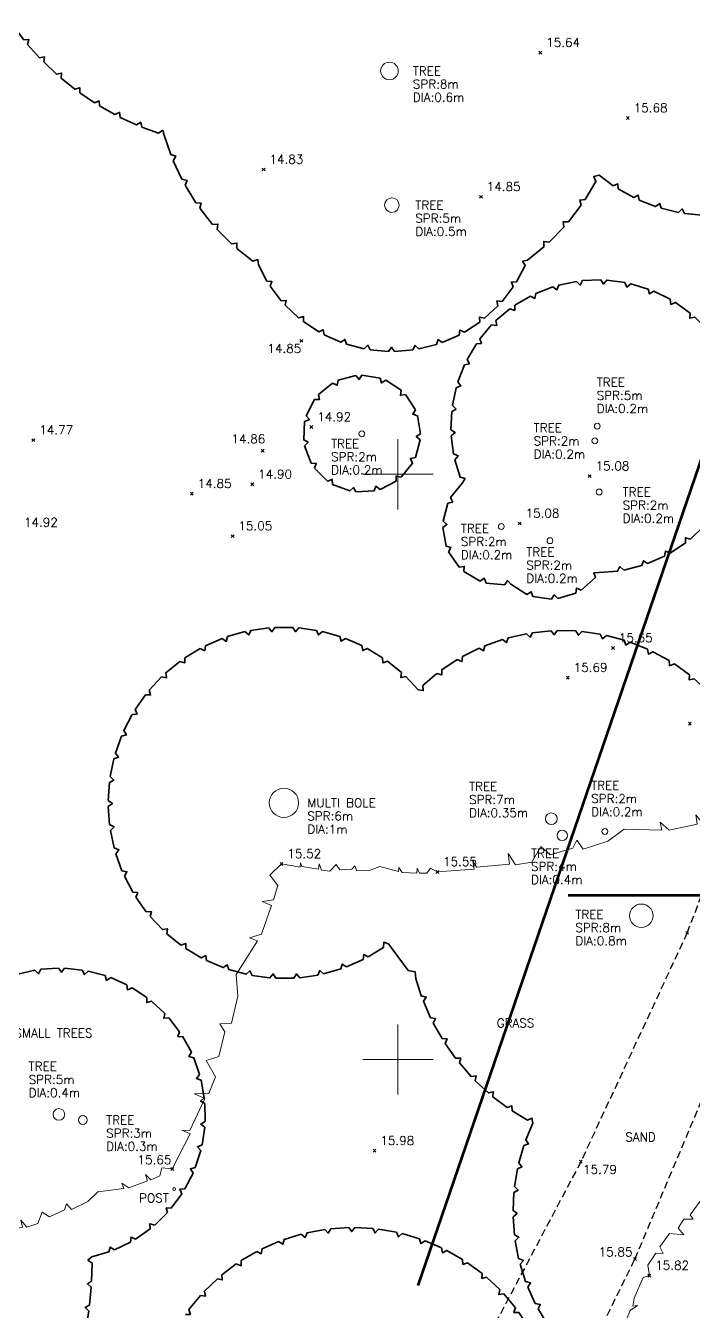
# Model space of a CAD drawing. Extents: x 521064 to 521635, y 174590 to 175241.
# Drawn here: x 521487.28 to 521510.09, y 174811.39 to 174855.33 of the extents above; entities that cross this region are included whole.
import ezdxf

# ---------------------------------------------------------------- set-up
doc = ezdxf.new("R2010")
doc.units = 0
doc.header["$PDMODE"] = 3
doc.header["$PDSIZE"] = 0.05
doc.linetypes.add('HIDDEN', pattern=[0.375, 0.25, -0.125])
doc.layers.get('0').update_dxf_attribs({"linetype": 'CONTINUOUS', "lineweight": 18})
for name, color, linetype, lineweight in [('I031G_SURVEY-GRID', 7, 'CONTINUOUS', 18), ('I901G_TITLE-SHEET', 7, 'CONTINUOUS', 18), ('I910T_TXT-GEN-S', 7, 'CONTINUOUS', 13), ('I923G_SURVEY-POINT', 7, 'CONTINUOUS', 18), ('I923T_SURVEY-LEVEL', 7, 'CONTINUOUS', 13), ('I941G_TREE', 72, 'CONTINUOUS', 18), ('I941G_TREE-VEG', 6, 'CONTINUOUS', 35), ('I941T_TREE-TXT', 82, 'CONTINUOUS', 13), ('I976G_ST-FURN', 220, 'CONTINUOUS', 18), ('I976T_ST-FURN-TXT', 220, 'CONTINUOUS', 13), ('I995G_VEGETATION', 102, 'CONTINUOUS', 18)]:
    doc.layers.add(name, color=color, linetype=linetype, lineweight=lineweight)
doc.layers.add('I940G_SURFACE', color=200, linetype='HIDDEN')
doc.styles.add('MONOTXT', font='simplex.shx')
doc.styles.get("Standard").update_dxf_attribs({"font": 'simplex.shx'})

# ---------------------------------------------------------------- blocks, each defined once
blk = doc.blocks.new('HER Vegitation')
at = {"color": 0, "linetype": 'ByBlock'}
blk.add_polyline3d([(0, 0, 0), (0.005, 0.0072, 0), (0.0165, 0.0097, 0), (0.0206, 0.0053, 0), (0.0225, 0.0112, 0), (0.0359, 0.0137, 0), (0.0437, 0.0047, 0), (0.044, 0.0119, 0), (0.0525, 0.014, 0), (0.0581, 0.0087, 0), (0.0587, 0.0131, 0), (0.0737, 0.0159, 0), (0.0762, 0.0112, 0), (0.0759, 0.0159, 0), (0.0906, 0.0128, 0), (0.094, 0.0197, 0), (0.1084, 0.0228, 0), (0.1159, 0.0175, 0), (0.1181, 0.0209, 0), (0.1293, 0.0237, 0), (0.134, 0.0206, 0), (0.1337, 0.0247, 0), (0.1518, 0.0287, 0), (0.1584, 0.0259, 0), (0.1559, 0.029, 0), (0.1618, 0.0315, 0), (0.1797, 0.035, 0), (0.1837, 0.0319, 0)], dxfattribs=at)
blk = doc.blocks.new('HEL Vegitation')
at = {"color": 0, "linetype": 'ByBlock'}
blk.add_polyline3d([(0, 0, 0), (0.0922, -0.0113, 0), (0.0935, 0.0101, 0), (0.0995, -0.0077, 0), (0.1821, -0.0154, 0), (0.1845, 0.0113, 0), (0.197, -0.0202, 0), (0.2387, -0.0214, 0), (0.2678, 0.0125, 0), (0.2868, -0.0125, 0), (0.3463, -0.0065, 0), (0.3601, 0.0113, 0), (0.3714, -0.0138, 0), (0.4361, -0.0065, 0), (0.4826, 0.015, 0), (0.5749, -0.0053, 0), (0.5749, 0.015, 0), (0.5927, -0.0089, 0), (0.6647, -0.0077, 0), (0.6659, 0.0166, 0), (0.6788, -0.0077, 0), (0.714, -0.0053, 0), (0.7306, 0.0202, 0), (0.7646, 0.0036, 0)], dxfattribs=at)

msp = doc.modelspace()

# ---------------------------------------------------------------- linework, layer by layer
at = {"layer": 'I031G_SURVEY-GRID'}
for p, q in [((521500, 174841.2), (521500, 174838.8)), ((521498.8, 174840), (521501.2, 174840)), ((521500, 174821.2), (521500, 174818.8)), ((521498.8, 174820), (521501.2, 174820))]:
    msp.add_line(p, q, dxfattribs=at)
at = {"layer": 'I923G_SURVEY-POINT'}
for p in [(521504.867, 174854.406, 15.643), (521507.856, 174852.172, 15.681), (521495.41, 174850.413, 14.832), (521502.834, 174849.481, 14.854), (521496.695, 174844.558, 14.847), (521497.043, 174841.611, 14.916), (521487.544, 174841.164, 14.765), (521495.373, 174840.805, 14.856), (521506.552, 174839.933, 15.078), (521492.957, 174839.332, 14.849), (521495.024, 174839.654, 14.898), (521504.161, 174838.316, 15.083), (521494.348, 174837.883, 15.046), (521507.348, 174834.061, 15.654), (521505.805, 174833.048, 15.691), (521509.974, 174831.473, 15.762), (521496.021, 174826.682, 15.519), (521501.342, 174826.41, 15.545), (521509.884, 174824.328, 15.783), (521499.2, 174816.879, 15.983), (521506.249, 174816.505, 15.79), (521492.288, 174816.261, 15.651), (521508.099, 174813.181, 15.853), (521508.591, 174812.614, 15.817)]:
    msp.add_point(p, dxfattribs=at)
at = {"layer": 'I940G_SURFACE'}
for points in [[(521509.884, 174824.328, 15.783), (521510.705, 174826.464, 15.853)], [(521496.481, 174786.631, 16.131), (521499.831, 174797.201, 16.092), (521504.5, 174805.871, 15.934), (521508.099, 174813.181, 15.853), (521511.794, 174821.963, 15.834), (521514.015, 174824.703, 15.897)], [(521509.884, 174824.328, 15.783), (521506.249, 174816.505, 15.79), (521502.158, 174808.768, 15.83), (521498.101, 174801.574, 15.891), (521494.106, 174792.599, 15.843)]]:
    msp.add_polyline3d(points, dxfattribs=at)
at = {"layer": 'I941G_TREE'}
for centre, radius in [((521499.709, 174853.782), 0.3), ((521499.793, 174849.198), 0.25), ((521506.812, 174841.642), 0.1), ((521498.769, 174841.383), 0.1), ((521506.731, 174841.139), 0.1), ((521506.878, 174839.393), 0.1), ((521503.532, 174838.211), 0.1), ((521505.195, 174837.73), 0.1), ((521496.102, 174828.77), 0.5), ((521505.24, 174828.225), 0.2), ((521505.616, 174827.658), 0.175), ((521507.072, 174827.792), 0.1), ((521508.318, 174824.911), 0.4), ((521488.415, 174818.121), 0.2), ((521489.23, 174817.93), 0.15)]:
    msp.add_circle(centre, radius, dxfattribs=at)
at = {"layer": 'I941G_TREE-VEG'}
for points in [[(521486.848, 174855.328), (521487.217, 174854.844), (521487.389, 174854.854), (521487.346, 174854.687)], [(521487.346, 174854.687), (521487.752, 174854.235), (521487.923, 174854.259), (521487.894, 174854.089)], [(521487.894, 174854.089), (521488.336, 174853.671), (521488.504, 174853.71), (521488.488, 174853.538)], [(521488.488, 174853.538), (521488.963, 174853.157), (521489.127, 174853.209), (521489.126, 174853.036)], [(521489.126, 174853.036), (521489.629, 174852.695), (521489.789, 174852.76), (521489.802, 174852.588)], [(521489.802, 174852.588), (521490.331, 174852.289), (521490.485, 174852.366), (521490.512, 174852.196)], [(521490.512, 174852.196), (521491.064, 174851.94), (521491.211, 174852.03), (521491.251, 174851.863)], [(521491.251, 174851.863), (521491.822, 174851.653), (521491.961, 174851.754), (521492.015, 174851.591)], [(521492.015, 174851.591), (521492.236, 174850.927), (521492.408, 174850.871), (521492.322, 174850.711)], [(521492.322, 174850.711), (521492.618, 174850.078), (521492.796, 174850.042), (521492.729, 174849.873)], [(521506.396, 174849.391), (521506.763, 174850.008), (521506.694, 174850.178), (521506.873, 174850.221)], [(521506.873, 174850.221), (521507.359, 174849.858), (521507.519, 174849.92), (521507.528, 174849.748)], [(521492.729, 174849.873), (521493.097, 174849.279), (521493.278, 174849.263), (521493.231, 174849.088)], [(521507.528, 174849.748), (521508.059, 174849.455), (521508.209, 174849.538), (521508.242, 174849.369)], [(521493.231, 174849.088), (521493.665, 174848.54), (521493.846, 174848.546), (521493.82, 174848.367)], [(521505.824, 174848.624), (521506.262, 174849.193), (521506.214, 174849.37), (521506.396, 174849.391)], [(521508.242, 174849.369), (521508.806, 174849.149), (521508.945, 174849.251), (521508.999, 174849.088)], [(521508.999, 174849.088), (521509.589, 174848.946), (521509.712, 174849.067), (521509.788, 174848.912)], [(521505.165, 174847.931), (521505.667, 174848.443), (521505.641, 174848.625), (521505.824, 174848.624)], [(521509.788, 174848.912), (521510.391, 174848.851), (521510.497, 174848.986), (521510.593, 174848.844)], [(521493.82, 174848.367), (521494.315, 174847.873), (521494.495, 174847.9), (521494.49, 174847.719)], [(521504.427, 174847.321), (521504.987, 174847.77), (521504.983, 174847.954), (521505.165, 174847.931)], [(521494.49, 174847.719), (521495.039, 174847.286), (521495.214, 174847.334), (521495.23, 174847.153)], [(521504.051, 174846.578), (521504.345, 174847.13), (521504.259, 174847.28), (521504.427, 174847.321)], [(521495.23, 174847.153), (521495.521, 174846.6), (521495.694, 174846.586), (521495.633, 174846.424)], [(521495.633, 174846.424), (521496.012, 174845.926), (521496.185, 174845.942), (521496.151, 174845.772)], [(521503.557, 174845.907), (521503.938, 174846.402), (521503.878, 174846.565), (521504.051, 174846.578)], [(521505.294, 174846.406), (521504.714, 174846.181), (521504.681, 174846.01), (521504.527, 174846.09)], [(521506.102, 174846.592), (521505.493, 174846.465), (521505.433, 174846.302), (521505.294, 174846.406)], [(521506.929, 174846.641), (521506.308, 174846.617), (521506.222, 174846.466), (521506.102, 174846.592)], [(521507.754, 174846.553), (521507.137, 174846.632), (521507.027, 174846.497), (521506.929, 174846.641)], [(521508.552, 174846.33), (521507.957, 174846.509), (521507.826, 174846.395), (521507.754, 174846.553)], [(521504.527, 174846.09), (521503.993, 174845.772), (521503.989, 174845.598), (521503.824, 174845.651)], [(521509.303, 174845.977), (521508.745, 174846.253), (521508.598, 174846.162), (521508.552, 174846.33)], [(521509.985, 174845.506), (521509.481, 174845.87), (521509.32, 174845.805), (521509.303, 174845.977)], [(521496.151, 174845.772), (521496.607, 174845.344), (521496.775, 174845.388), (521496.771, 174845.214)], [(521502.958, 174845.328), (521503.417, 174845.753), (521503.384, 174845.924), (521503.557, 174845.907)], [(521503.824, 174845.651), (521503.349, 174845.249), (521503.374, 174845.078), (521503.202, 174845.102)], [(521496.771, 174845.214), (521497.292, 174844.868), (521497.45, 174844.94), (521497.474, 174844.768)], [(521502.272, 174844.856), (521502.794, 174845.199), (521502.791, 174845.373), (521502.958, 174845.328)], [(521503.202, 174845.102), (521502.801, 174844.627), (521502.853, 174844.462), (521502.68, 174844.458)], [(521510.58, 174844.929), (521510.143, 174845.371), (521509.973, 174845.333), (521509.985, 174845.506)], [(521497.474, 174844.768), (521498.045, 174844.513), (521498.189, 174844.61), (521498.242, 174844.444)], [(521501.516, 174844.504), (521502.089, 174844.756), (521502.114, 174844.928), (521502.272, 174844.856)], [(521498.242, 174844.444), (521498.847, 174844.288), (521498.974, 174844.407), (521499.053, 174844.253)], [(521499.053, 174844.253), (521499.676, 174844.199), (521499.78, 174844.338), (521499.884, 174844.199)], [(521499.884, 174844.199), (521500.507, 174844.249), (521500.588, 174844.403), (521500.713, 174844.283)], [(521500.713, 174844.283), (521501.319, 174844.437), (521501.373, 174844.602), (521501.516, 174844.504)], [(521502.68, 174844.458), (521502.362, 174843.923), (521502.442, 174843.769), (521502.272, 174843.737)], [(521498.56, 174843.372), (521497.955, 174843.211), (521497.924, 174843.041), (521497.769, 174843.116)], [(521499.387, 174843.286), (521498.769, 174843.383), (521498.671, 174843.241), (521498.56, 174843.372)], [(521502.272, 174843.737), (521502.047, 174843.157), (521502.15, 174843.018), (521501.988, 174842.958)], [(521497.769, 174843.116), (521497.282, 174842.722), (521497.323, 174842.554), (521497.151, 174842.559)], [(521500.107, 174842.87), (521499.582, 174843.211), (521499.435, 174843.12), (521499.387, 174843.286)], [(521501.988, 174842.958), (521501.862, 174842.349), (521501.987, 174842.229), (521501.837, 174842.143)], [(521497.151, 174842.559), (521496.867, 174842.001), (521496.972, 174841.865), (521496.812, 174841.799)], [(521500.596, 174842.197), (521500.255, 174842.722), (521500.084, 174842.699), (521500.107, 174842.87)], [(521500.769, 174841.383), (521500.671, 174842.001), (521500.505, 174842.05), (521500.596, 174842.197)], [(521501.837, 174842.143), (521501.813, 174841.521), (521501.957, 174841.424), (521501.823, 174841.314)], [(521496.812, 174841.799), (521496.78, 174841.174), (521496.932, 174841.092), (521496.812, 174840.968)], [(521500.596, 174840.57), (521500.758, 174841.174), (521500.626, 174841.286), (521500.769, 174841.383)], [(521501.823, 174841.314), (521501.902, 174840.697), (521502.06, 174840.624), (521501.945, 174840.494)], [(521496.812, 174840.968), (521497.037, 174840.383), (521497.209, 174840.37), (521497.151, 174840.208)], [(521500.107, 174839.897), (521500.501, 174840.383), (521500.426, 174840.539), (521500.596, 174840.57)], [(521501.945, 174840.494), (521502.126, 174839.898), (521502.293, 174839.853), (521502.202, 174839.705)], [(521497.151, 174840.208), (521497.593, 174839.765), (521497.756, 174839.824), (521497.769, 174839.651)], [(521499.387, 174839.481), (521499.944, 174839.765), (521499.939, 174839.938), (521500.107, 174839.897)], [(521497.769, 174839.651), (521498.353, 174839.427), (521498.478, 174839.546), (521498.56, 174839.394)], [(521498.56, 174839.394), (521499.185, 174839.427), (521499.25, 174839.587), (521499.387, 174839.481)], [(521502.202, 174839.705), (521501.797, 174839.207), (521501.871, 174839.049), (521501.7, 174839.015)], [(521501.7, 174839.015), (521501.54, 174838.393), (521501.673, 174838.281), (521501.532, 174838.178)], [(521501.532, 174838.178), (521501.646, 174837.546), (521501.813, 174837.499), (521501.728, 174837.348)], [(521509.994, 174837.785), (521510.457, 174838.22), (521510.424, 174838.391), (521510.598, 174838.377)], [(521509.298, 174837.304), (521509.828, 174837.654), (521509.824, 174837.829), (521509.994, 174837.785)], [(521501.728, 174837.348), (521502.095, 174836.82), (521502.267, 174836.848), (521502.252, 174836.674)], [(521508.531, 174836.947), (521509.112, 174837.203), (521509.139, 174837.375), (521509.298, 174837.304)], [(521506.873, 174836.643), (521507.506, 174836.691), (521507.588, 174836.845), (521507.715, 174836.725)], [(521507.715, 174836.725), (521508.331, 174836.879), (521508.386, 174837.044), (521508.531, 174836.947)], [(521502.252, 174836.674), (521502.805, 174836.348), (521502.95, 174836.444), (521503.01, 174836.281)], [(521503.01, 174836.281), (521503.648, 174836.215), (521503.74, 174836.363), (521503.862, 174836.239)], [(521506.265, 174836.04), (521506.747, 174836.468), (521506.699, 174836.636), (521506.873, 174836.643)], [(521503.862, 174836.239), (521504.405, 174835.892), (521504.554, 174835.984), (521504.608, 174835.818)], [(521504.608, 174835.818), (521505.246, 174835.731), (521505.342, 174835.876), (521505.461, 174835.748)], [(521505.461, 174835.748), (521506.077, 174835.935), (521506.104, 174836.107), (521506.265, 174836.04)], [(521494.773, 174834.621), (521494.181, 174834.454), (521494.131, 174834.288), (521493.988, 174834.385)], [(521495.584, 174834.747), (521494.974, 174834.663), (521494.902, 174834.506), (521494.773, 174834.621)], [(521496.404, 174834.762), (521495.788, 174834.761), (521495.696, 174834.616), (521495.584, 174834.747)], [(521497.218, 174834.665), (521496.608, 174834.748), (521496.497, 174834.616), (521496.404, 174834.762)], [(521498.012, 174834.458), (521497.419, 174834.623), (521497.29, 174834.508), (521497.218, 174834.665)], [(521504.391, 174834.55), (521503.772, 174834.411), (521503.709, 174834.248), (521503.569, 174834.352)], [(521505.231, 174834.647), (521504.6, 174834.584), (521504.517, 174834.429), (521504.391, 174834.55)], [(521506.076, 174834.643), (521505.442, 174834.656), (521505.342, 174834.512), (521505.231, 174834.647)], [(521506.915, 174834.536), (521506.287, 174834.626), (521506.17, 174834.495), (521506.076, 174834.643)], [(521493.988, 174834.385), (521493.424, 174834.139), (521493.397, 174833.968), (521493.242, 174834.044)], [(521498.769, 174834.144), (521498.205, 174834.389), (521498.062, 174834.292), (521498.012, 174834.458)], [(521499.477, 174833.73), (521498.952, 174834.05), (521498.797, 174833.973), (521498.769, 174834.144)], [(521503.569, 174834.352), (521502.971, 174834.139), (521502.929, 174833.97), (521502.777, 174834.056)], [(521507.734, 174834.33), (521507.122, 174834.494), (521506.99, 174834.379), (521506.915, 174834.536)], [(521508.523, 174834.026), (521507.935, 174834.263), (521507.791, 174834.164), (521507.734, 174834.33)], [(521493.242, 174834.044), (521492.717, 174833.723), (521492.713, 174833.551), (521492.549, 174833.605)], [(521500.122, 174833.223), (521499.645, 174833.612), (521499.481, 174833.557), (521499.477, 174833.73)], [(521502.026, 174833.667), (521501.497, 174833.318), (521501.496, 174833.143), (521501.328, 174833.191)], [(521502.777, 174834.056), (521502.209, 174833.773), (521502.187, 174833.6), (521502.026, 174833.667)], [(521509.27, 174833.629), (521508.714, 174833.935), (521508.559, 174833.854), (521508.523, 174834.026)], [(521492.549, 174833.605), (521492.073, 174833.215), (521492.093, 174833.044), (521491.923, 174833.075)], [(521500.692, 174832.634), (521500.272, 174833.083), (521500.102, 174833.052), (521500.122, 174833.223)], [(521509.963, 174833.145), (521509.448, 174833.516), (521509.285, 174833.454), (521509.27, 174833.629)], [(521491.923, 174833.075), (521491.504, 174832.624), (521491.548, 174832.457), (521491.375, 174832.465)], [(521501.328, 174833.191), (521500.845, 174832.78), (521500.865, 174832.606), (521500.692, 174832.634)], [(521510.593, 174832.581), (521510.127, 174833.011), (521509.957, 174832.97), (521509.963, 174833.145)], [(521491.375, 174832.465), (521491.021, 174831.961), (521491.087, 174831.802), (521490.915, 174831.786)], [(521490.915, 174831.786), (521490.634, 174831.239), (521490.721, 174831.089), (521490.552, 174831.05)], [(521490.552, 174831.05), (521490.348, 174830.47), (521490.455, 174830.334), (521490.293, 174830.272)], [(521490.293, 174830.272), (521490.17, 174829.669), (521490.294, 174829.549), (521490.142, 174829.466)], [(521490.142, 174829.466), (521490.102, 174828.852), (521490.242, 174828.75), (521490.103, 174828.647)], [(521490.103, 174828.647), (521490.147, 174828.033), (521490.299, 174827.951), (521490.176, 174827.83)], [(521490.176, 174827.83), (521490.303, 174827.228), (521490.465, 174827.167), (521490.359, 174827.031)], [(521490.359, 174827.031), (521490.568, 174826.452), (521490.736, 174826.414), (521490.65, 174826.264)], [(521490.65, 174826.264), (521490.936, 174825.719), (521491.108, 174825.704), (521491.043, 174825.544)], [(521491.043, 174825.544), (521491.4, 174825.042), (521491.573, 174825.051), (521491.53, 174824.884)], [(521491.53, 174824.884), (521491.952, 174824.436), (521492.122, 174824.469), (521492.103, 174824.297)], [(521492.103, 174824.297), (521492.582, 174823.911), (521492.746, 174823.966), (521492.75, 174823.793)], [(521498.987, 174823.509), (521499.511, 174823.832), (521499.513, 174824.005), (521499.678, 174823.952)], [(521492.75, 174823.793), (521493.277, 174823.476), (521493.432, 174823.553), (521493.46, 174823.383)], [(521498.243, 174823.165), (521498.806, 174823.413), (521498.832, 174823.584), (521498.987, 174823.509)], [(521499.678, 174823.952), (521500.355, 174823.04), (521500.584, 174822.995), (521500.612, 174822.763)], [(521488.404, 174823.121), (521487.798, 174823.082), (521487.718, 174822.93), (521487.597, 174823.053)], [(521489.21, 174823.057), (521488.606, 174823.117), (521488.503, 174822.98), (521488.404, 174823.121)], [(521493.46, 174823.383), (521494.026, 174823.14), (521494.168, 174823.238), (521494.219, 174823.073)], [(521497.458, 174822.925), (521498.05, 174823.095), (521498.099, 174823.26), (521498.243, 174823.165)], [(521487.597, 174823.053), (521487.006, 174822.918), (521486.951, 174822.755), (521486.813, 174822.857)], [(521489.996, 174822.864), (521489.41, 174823.021), (521489.285, 174822.902), (521489.21, 174823.057)], [(521490.741, 174822.547), (521490.187, 174822.796), (521490.045, 174822.699), (521489.996, 174822.864)], [(521494.219, 174823.073), (521494.813, 174822.91), (521494.941, 174823.026), (521495.014, 174822.869)], [(521495.014, 174822.869), (521495.624, 174822.789), (521495.735, 174822.921), (521495.829, 174822.776)], [(521495.829, 174822.776), (521496.444, 174822.779), (521496.536, 174822.926), (521496.649, 174822.795)], [(521496.649, 174822.795), (521497.258, 174822.882), (521497.329, 174823.04), (521497.458, 174822.925)], [(521500.612, 174822.763), (521500.799, 174822.18), (521500.965, 174822.134), (521500.871, 174821.989)], [(521491.424, 174822.114), (521490.918, 174822.449), (521490.762, 174822.376), (521490.741, 174822.547)], [(521492.029, 174821.576), (521491.583, 174821.988), (521491.418, 174821.942), (521491.424, 174822.114)], [(521500.871, 174821.989), (521501.116, 174821.428), (521501.286, 174821.399), (521501.207, 174821.246)], [(521492.539, 174820.948), (521492.166, 174821.427), (521491.995, 174821.407), (521492.029, 174821.576)], [(521492.941, 174820.246), (521492.65, 174820.778), (521492.478, 174820.787), (521492.539, 174820.948)], [(521501.207, 174821.246), (521501.508, 174820.713), (521501.681, 174820.701), (521501.618, 174820.54)], [(521501.618, 174820.54), (521501.971, 174820.041), (521502.144, 174820.047), (521502.098, 174819.881)], [(521493.224, 174819.488), (521493.023, 174820.061), (521492.855, 174820.097), (521492.941, 174820.246)], [(521502.098, 174819.881), (521502.5, 174819.42), (521502.671, 174819.443), (521502.642, 174819.273)], [(521493.382, 174818.694), (521493.276, 174819.292), (521493.116, 174819.354), (521493.224, 174819.488)], [(521502.642, 174819.273), (521503.09, 174818.856), (521503.258, 174818.897), (521503.246, 174818.724)], [(521493.409, 174817.885), (521493.401, 174818.492), (521493.253, 174818.58), (521493.382, 174818.694)], [(521503.246, 174818.724), (521503.734, 174818.355), (521503.896, 174818.412), (521503.902, 174818.24)], [(521493.306, 174817.083), (521493.396, 174817.683), (521493.264, 174817.794), (521493.409, 174817.885)], [(521503.902, 174818.24), (521504.425, 174817.922), (521504.581, 174817.996), (521504.605, 174817.825)], [(521504.605, 174817.825), (521504.365, 174817.255), (521504.462, 174817.112), (521504.297, 174817.061)], [(521493.075, 174816.307), (521493.26, 174816.886), (521493.148, 174817.016), (521493.306, 174817.083)], [(521504.297, 174817.061), (521504.126, 174816.467), (521504.239, 174816.336), (521504.081, 174816.266)], [(521492.721, 174815.58), (521492.997, 174816.12), (521492.908, 174816.267), (521493.075, 174816.307)], [(521504.081, 174816.266), (521503.981, 174815.656), (521504.109, 174815.539), (521503.96, 174815.451)], [(521492.255, 174814.918), (521492.615, 174815.407), (521492.55, 174815.566), (521492.721, 174815.58)], [(521503.96, 174815.451), (521503.932, 174814.833), (521504.073, 174814.732), (521503.935, 174814.627)], [(521491.688, 174814.341), (521492.122, 174814.765), (521492.084, 174814.933), (521492.255, 174814.918)], [(521491.035, 174813.862), (521491.532, 174814.211), (521491.521, 174814.383), (521491.688, 174814.341)], [(521503.935, 174814.627), (521503.981, 174814.011), (521504.132, 174813.927), (521504.008, 174813.807)], [(521490.314, 174813.495), (521490.861, 174813.76), (521490.878, 174813.931), (521491.035, 174813.862)], [(521496.698, 174814.031), (521496.111, 174813.85), (521496.064, 174813.684), (521495.919, 174813.778)], [(521497.502, 174814.19), (521496.897, 174814.079), (521496.831, 174813.92), (521496.698, 174814.031)], [(521498.318, 174814.254), (521497.705, 174814.215), (521497.62, 174814.064), (521497.502, 174814.19)], [(521499.137, 174814.223), (521498.523, 174814.256), (521498.421, 174814.116), (521498.318, 174814.254)], [(521499.946, 174814.096), (521499.34, 174814.2), (521499.223, 174814.073), (521499.137, 174814.223)], [(521500.735, 174813.876), (521500.145, 174814.05), (521500.014, 174813.938), (521499.946, 174814.096)], [(521489.543, 174813.25), (521490.125, 174813.422), (521490.17, 174813.588), (521490.314, 174813.495)], [(521495.919, 174813.778), (521495.357, 174813.53), (521495.329, 174813.36), (521495.175, 174813.437)], [(521501.492, 174813.565), (521500.927, 174813.807), (521500.784, 174813.71), (521500.735, 174813.876)], [(521502.209, 174813.168), (521501.676, 174813.474), (521501.522, 174813.395), (521501.492, 174813.565)], [(521504.008, 174813.807), (521504.125, 174813.2), (521504.285, 174813.134), (521504.176, 174813)], [(521489.531, 174812.427), (521489.546, 174813.044), (521489.405, 174813.145), (521489.543, 174813.25)], [(521495.175, 174813.437), (521494.645, 174813.125), (521494.638, 174812.952), (521494.475, 174813.011)], [(521502.874, 174812.689), (521502.38, 174813.055), (521502.218, 174812.995), (521502.209, 174813.168)], [(521494.475, 174813.011), (521493.986, 174812.639), (521493.998, 174812.467), (521493.83, 174812.506)], [(521503.478, 174812.137), (521503.031, 174812.558), (521502.863, 174812.517), (521502.874, 174812.689)], [(521504.176, 174813), (521504.364, 174812.411), (521504.531, 174812.365), (521504.438, 174812.219)], [(521489.462, 174811.607), (521489.519, 174812.221), (521489.386, 174812.332), (521489.531, 174812.427)], [(521493.83, 174812.506), (521493.388, 174812.08), (521493.42, 174811.91), (521493.249, 174811.929)], [(521504.014, 174811.517), (521503.619, 174811.988), (521503.447, 174811.967), (521503.478, 174812.137)], [(521504.438, 174812.219), (521504.694, 174811.656), (521504.865, 174811.63), (521504.79, 174811.474)], [(521493.249, 174811.929), (521492.859, 174811.454), (521492.911, 174811.289), (521492.738, 174811.288)], [(521489.338, 174810.793), (521489.436, 174811.402), (521489.311, 174811.522), (521489.462, 174811.607)], [(521504.473, 174810.839), (521504.136, 174811.353), (521503.963, 174811.352), (521504.014, 174811.517)], [(521504.79, 174811.474), (521505.11, 174810.946), (521505.283, 174810.94), (521505.227, 174810.776)]]:
    msp.add_lwpolyline(points, dxfattribs=at)
at = {"layer": 'I976G_ST-FURN'}
msp.add_circle((521492.354, 174815.569, 15.689), 0.05, dxfattribs=at)

# ---------------------------------------------------------------- block references
at = {"layer": 'I995G_VEGETATION', "linetype": 'Continuous'}
for name, p, xscale, yscale, zscale, rotation in [('HEL Vegitation', (521501.342, 174826.41, 15.545), 13.58128772203125, 13.58128772203125, 13.58128772203125, 11.04177722586234), ('HEL Vegitation', (521492.288, 174816.261, 15.651), 14.47680856367804, 14.47680856367804, 14.47680856367804, 70.01903180315831), ('HEL Vegitation', (521496.021, 174826.682, 15.519), 6.969267360313104, 6.969267360313104, 6.969267360313104, 356.8018792635313), ('HER Vegitation', (521508.591, 174812.614, 15.817), 41.58596855282062, 41.58596855282062, 41.58596855282062, 43.51845170701803), ('HEL Vegitation', (521485.507, 174813.832, 15.546), 9.420324687044152, 9.420324687044152, 9.420324687044152, 19.43628653408057), ('HER Vegitation', (521505.321, 174805.402, 15.933), 42.47988537991817, 42.47988537991817, 42.47988537991817, 55.82550647069469)]:
    msp.add_blockref(name, p, dxfattribs=dict(at, xscale=xscale, yscale=yscale, zscale=zscale, rotation=rotation))

# ---------------------------------------------------------------- texts
at = {"layer": 'I901G_TITLE-SHEET'}
msp.add_text('A0', height=40, dxfattribs=at).set_placement((521498.962, 174812.279))
at = {"layer": 'I910T_TXT-GEN-S', "style": 'MONOTXT'}
for s, p in [('GRASS', (521503.375, 174821.096)), ('DENSE VEGETATION & SMALL TREES', (521482.347, 174820.755)), ('SAND', (521507.77, 174817.201))]:
    msp.add_text(s, height=0.3, dxfattribs=at).set_placement(p)
at = {"layer": 'I923T_SURVEY-LEVEL', "style": 'MONOTXT'}
for s, p in [('15.64', (521505.067, 174854.606, 15.643)), ('15.68', (521508.056, 174852.372, 15.681)), ('14.83', (521495.61, 174850.613, 14.832)), ('14.85', (521503.034, 174849.681, 14.854)), ('14.85', (521495.538, 174844.15, 14.847)), ('14.92', (521497.243, 174841.811, 14.916)), ('14.77', (521487.744, 174841.364, 14.765)), ('14.86', (521494.309, 174841.056, 14.856)), ('15.08', (521506.752, 174840.133, 15.078)), ('14.85', (521493.157, 174839.532, 14.849)), ('14.90', (521495.224, 174839.854, 14.898)), ('14.92', (521487.221, 174838.206, 14.923)), ('15.08', (521504.361, 174838.516, 15.083)), ('15.05', (521494.548, 174838.083, 15.046)), ('15.65', (521507.548, 174834.261, 15.654)), ('15.69', (521506.005, 174833.248, 15.691)), ('15.52', (521496.221, 174826.882, 15.519)), ('15.55', (521501.542, 174826.61, 15.545)), ('15.98', (521499.4, 174817.079, 15.983)), ('15.65', (521491.1, 174816.422, 15.651)), ('15.79', (521506.326, 174816.092, 15.79)), ('15.85', (521506.857, 174813.272, 15.853)), ('15.82', (521508.791, 174812.814, 15.817))]:
    msp.add_text(s, height=0.3, dxfattribs=at).set_placement(p)
at = {"layer": 'I941T_TREE-TXT', "style": 'MONOTXT'}
for s, p in [('TREE', (521500.509, 174853.632)), ('SPR:8m', (521500.509, 174853.182)), ('DIA:0.6m', (521500.509, 174852.732)), ('TREE', (521500.593, 174849.048)), ('SPR:5m', (521500.593, 174848.598)), ('DIA:0.5m', (521500.593, 174848.148)), ('TREE', (521506.792, 174842.993)), ('SPR:5m', (521506.792, 174842.543)), ('DIA:0.2m', (521506.792, 174842.093)), ('TREE', (521504.637, 174841.437)), ('TREE', (521497.715, 174840.896)), ('SPR:2m', (521504.637, 174840.987)), ('SPR:2m', (521497.715, 174840.446)), ('DIA:0.2m', (521504.637, 174840.537)), ('DIA:0.2m', (521497.715, 174839.996)), ('TREE', (521507.678, 174839.243)), ('SPR:2m', (521507.678, 174838.793)), ('DIA:0.2m', (521507.678, 174838.343)), ('TREE', (521502.15, 174837.999)), ('SPR:2m', (521502.15, 174837.549)), ('DIA:0.2m', (521502.15, 174837.099)), ('TREE', (521504.386, 174837.193)), ('SPR:2m', (521504.386, 174836.743)), ('DIA:0.2m', (521504.386, 174836.293)), ('TREE', (521502.431, 174829.182)), ('TREE', (521506.604, 174829.216)), ('MULTI BOLE', (521496.902, 174828.62)), ('SPR:7m', (521502.431, 174828.732)), ('SPR:2m', (521506.604, 174828.766)), ('SPR:6m', (521496.902, 174828.17)), ('DIA:0.35m', (521502.431, 174828.282)), ('DIA:0.2m', (521506.604, 174828.316)), ('DIA:1m', (521496.902, 174827.72)), ('TREE', (521504.547, 174826.896)), ('SPR:4m', (521504.547, 174826.446)), ('DIA:0.4m', (521504.547, 174825.996)), ('TREE', (521506.062, 174824.806)), ('SPR:8m', (521506.062, 174824.356)), ('DIA:0.8m', (521506.062, 174823.906)), ('TREE', (521487.379, 174819.614)), ('SPR:5m', (521487.379, 174819.164)), ('DIA:0.4m', (521487.379, 174818.714)), ('TREE', (521490.03, 174817.78)), ('SPR:3m', (521490.03, 174817.33)), ('DIA:0.3m', (521490.03, 174816.88))]:
    msp.add_text(s, height=0.3, dxfattribs=at).set_placement(p)
at = {"layer": 'I976T_ST-FURN-TXT', "style": 'MONOTXT'}
msp.add_text('POST', height=0.3, dxfattribs=at).set_placement((521491.151, 174815.115))

doc.saveas('drawing.dxf')
